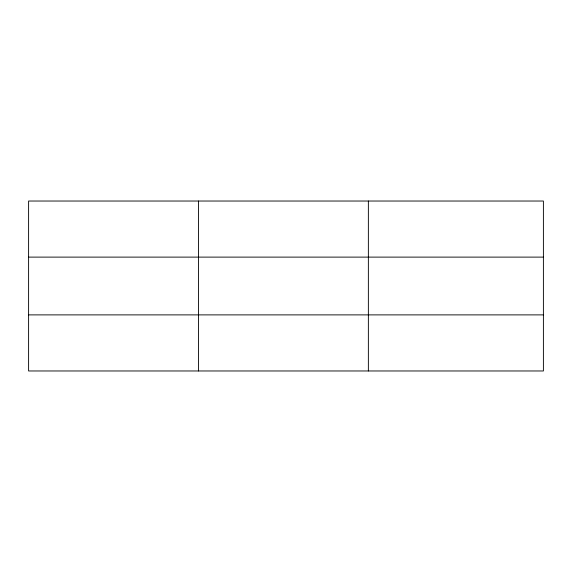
<?xml version="1.0" encoding="UTF-8"?>
<svg xmlns="http://www.w3.org/2000/svg" width="572" height="572" viewBox="0 0 572 572"><rect width="100%" height="100%" fill="white"/><g stroke="black" fill="none" stroke-linecap="round" stroke-linejoin="round"><path stroke-width="0.86" d="M198.484 201.029L198.484 370.971M368.368 201.029L368.368 370.971M543.4 314.886L543.4 370.971L28.6 370.971L28.6 201.029L543.4 201.029L543.4 314.886L28.6 314.886M28.6 257.114L543.4 257.114"/></g></svg>
